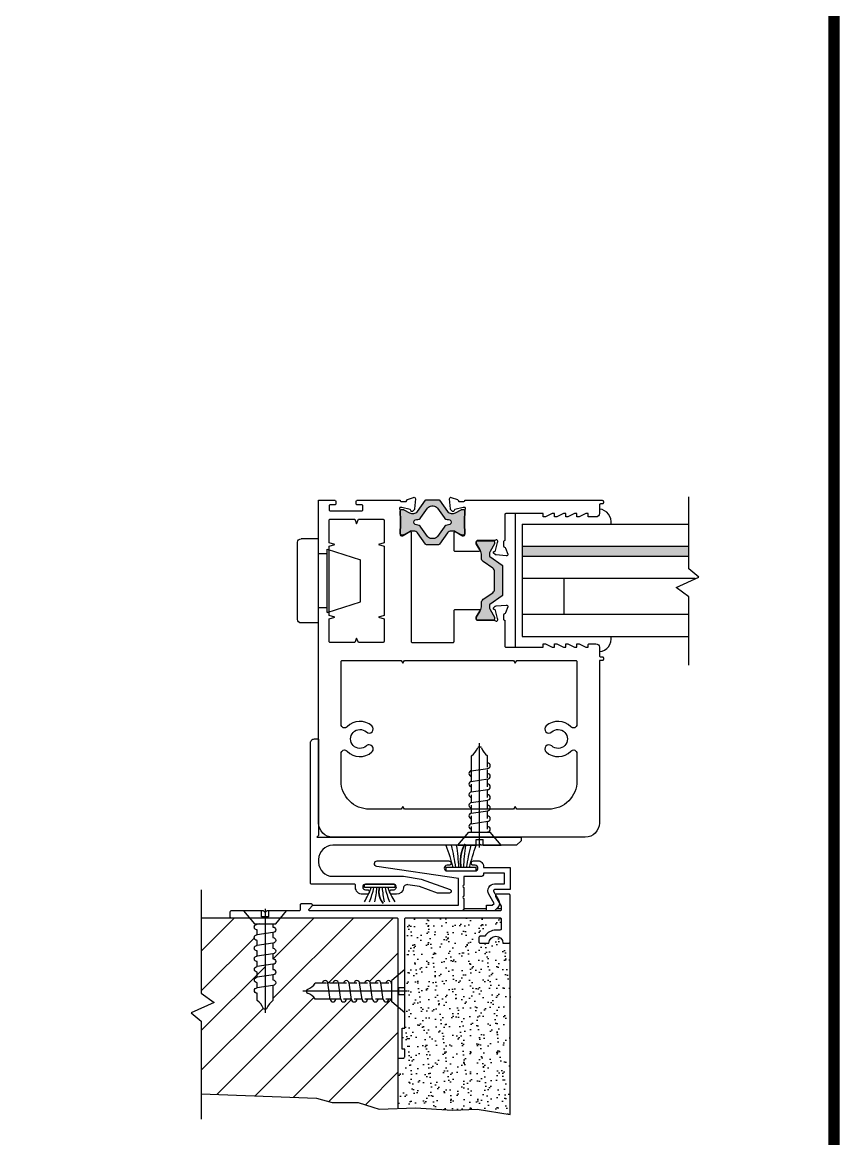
# Model space of a CAD drawing. Extents: x -10.3 to 43.3, y -15.2 to 27.6.
# Drawn here: x 12.28 to 19.56, y -7.86 to 2.08 of the extents above; entities that cross this region are included whole.
import ezdxf
from ezdxf.enums import TextEntityAlignment as Align

# ---------------------------------------------------------------- set-up
doc = ezdxf.new("R2010")
doc.units = 0
doc.header["$LTSCALE"] = 0.25
doc.header["$MEASUREMENT"] = 0
doc.layers.get('0').update_dxf_attribs({"linetype": 'CONTINUOUS'})
for name, color, linetype in [('ALUM-RED', 1, 'CONTINUOUS'), ('FRAME', 1, 'CONTINUOUS'), ('GLASS-VINYL', 7, 'CONTINUOUS'), ('I-STRUT', 7, 'CONTINUOUS'), ('MISC', 7, 'CONTINUOUS'), ('SEAL', 7, 'CONTINUOUS'), ('SILL-PAN', 7, 'CONTINUOUS'), ('TITLE-BLOCK', 7, 'CONTINUOUS'), ('VENT', 5, 'CONTINUOUS')]:
    doc.layers.add(name, color=color, linetype=linetype)
doc.styles.add('ROMANT', font='romant')
doc.styles.add('SIMPLEX-050', font='simplex.shx', dxfattribs={"height": 0.05})
doc.styles.add('SIMPLEX-094', font='simplex.shx', dxfattribs={"height": 0.094})
doc.styles.get("Standard").update_dxf_attribs({"font": 'simplex.shx'})

# ---------------------------------------------------------------- blocks, each defined once
blk = doc.blocks.new('A-SIZE_P_QS')
at = {"const_width": 0.025}
blk.add_lwpolyline([(7.751, 0.5), (7.751, 10.312), (0.313, 10.312), (0.313, 0), (5.501, 0), (5.501, 0.5)], close=True, dxfattribs=at)
for tag, p, style in [('DWG_NO', (6.3463, 10.0838), 'SIMPLEX-094'), ('DATE', (6.0774, 9.7038), 'SIMPLEX-094'), ('SCALE', (0.9876, 8.9392), 'ROMANT')]:
    blk.add_attdef(tag, p, '', height=0.094, dxfattribs=dict(style=style))
for tag, height, style, width, p, p2 in [('DWG_NO_F', 0.094, 'SIMPLEX-094', 1.745692, (6.3468, 10.0837), (7.683, 10.0837)), ('PRODUCT', 0.25, 'ROMANT', 1.349007, (3.038, 9.812), (5.463, 9.812)), ('PRODUCT', 0.16, 'SIMPLEX-050', 20.447274, (5.57, 0.1665), (7.751, 0.1665))]:
    blk.add_attdef(tag, text='', height=height, dxfattribs=dict(style=style, width=width)).set_placement(p, p2, align=Align.FIT)
blk = doc.blocks.new('A$C1D443341')
for p, q in [((0, 0.719), (0, 0.031)), ((0.188, 0.75), (0.031, 0.75)), ((0.188, 0.75), (0.188, 0)), ((0.264, 0.615), (0.188, 0.615)), ((0.264, 0.656), (0.562, 0.563)), ((0.264, 0.656), (0.264, 0.094)), ((0.562, 0.563), (0.562, 0.187)), ((0.264, 0.135), (0.188, 0.135)), ((0.264, 0.094), (0.562, 0.187)), ((0.188, 0), (0.031, 0))]:
    blk.add_line(p, q)
for centre, start, end in [((0.031, 0.719), 90, 180), ((0.031, 0.031), 180, 270)]:
    blk.add_arc(centre, 0.031, start, end)
blk = doc.blocks.new('25065-14.6mmX10.2mm-I-STRUT')
at = {"layer": 'I-STRUT'}
h = blk.add_hatch(color=256, dxfattribs=at)
h.dxf.hatch_style = 1
h.paths.add_polyline_path([(-0.2213, 0.1958, 0.242889), (-0.2309, 0.2008), (-0.2835, 0.2008), (-0.336, 0.2008, 0.242889), (-0.3456, 0.1958), (-0.417, 0.0953, -0.242889), (-0.4491, 0.0787), (-0.4697, 0.0787, -0.131652), (-0.4893, 0.084), (-0.5378, 0.112, 0.317667), (-0.5514, 0.1108, 0.6401), (-0.5709, 0.1018), (-0.5709, 0.0591, 0.236068), (-0.5669, 0.0512), (-0.5669, -0.0512, 0.236068), (-0.5709, -0.0591), (-0.5709, -0.1018, 0.6401), (-0.5514, -0.1108, 0.317667), (-0.5378, -0.112), (-0.4893, -0.084, -0.131652), (-0.4697, -0.0787), (-0.4491, -0.0787, -0.242889), (-0.417, -0.0953), (-0.3456, -0.1958, 0.242889), (-0.336, -0.2008), (-0.2835, -0.2008), (-0.2309, -0.2008, 0.242889), (-0.2213, -0.1958), (-0.1499, -0.0953, -0.242889), (-0.1178, -0.0787), (-0.0973, -0.0787, -0.131652), (-0.0776, -0.084), (-0.0291, -0.112, 0.317667), (-0.0155, -0.1108, 0.6401), (0.0039, -0.1018), (0.0039, -0.0591, 0.236068), (0, -0.0512), (0, 0.0512, 0.236068), (0.0039, 0.0591), (0.0039, 0.1018, 0.6401), (-0.0155, 0.1108, 0.317667), (-0.0291, 0.112), (-0.0776, 0.084, -0.131652), (-0.0973, 0.0787), (-0.1178, 0.0787, -0.242889), (-0.1499, 0.0953)])
h.paths.add_polyline_path([(-0.1807, 0.0438, 0.244669), (-0.1419, 0.0239, -1.006741), (-0.1419, -0.0234, 0.244669), (-0.1807, -0.0432), (-0.2392, -0.1255, -0.242889), (-0.2777, -0.1454), (-0.2835, -0.1454), (-0.2892, -0.1454, -0.242889), (-0.3277, -0.1255), (-0.3862, -0.0432, 0.244669), (-0.425, -0.0234, -1.006741), (-0.425, 0.0239, 0.244669), (-0.3862, 0.0438), (-0.3277, 0.1261, -0.242889), (-0.2892, 0.1459), (-0.2835, 0.1459), (-0.2777, 0.1459, -0.242889), (-0.2392, 0.1261)], flags=16)
for points in [[(-0.5709, -0.0591), (-0.5709, -0.1018, 0.414214), (-0.5591, -0.1136), (-0.5437, -0.1136, 0.131652), (-0.5378, -0.112), (-0.4893, -0.084, -0.131652), (-0.4697, -0.0787), (-0.4491, -0.0787, -0.242889), (-0.417, -0.0953), (-0.3456, -0.1958, 0.242889), (-0.336, -0.2008), (-0.2835, -0.2008), (-0.2309, -0.2008, 0.242889), (-0.2213, -0.1958), (-0.1499, -0.0953, -0.242889), (-0.1178, -0.0787), (-0.0973, -0.0787, -0.131652), (-0.0776, -0.084), (-0.0291, -0.112, 0.131652), (-0.0232, -0.1136), (-0.0079, -0.1136, 0.414214), (0.0039, -0.1018), (0.0039, -0.0591, 0.236068), (0, -0.0512), (0, 0.0512, 0.236068), (0.0039, 0.0591), (0.0039, 0.1018, 0.414214), (-0.0079, 0.1136), (-0.0232, 0.1136, 0.131652), (-0.0291, 0.112), (-0.0776, 0.084, -0.131652), (-0.0973, 0.0787), (-0.1178, 0.0787, -0.242889), (-0.1499, 0.0953), (-0.2213, 0.1958, 0.242889), (-0.2309, 0.2008), (-0.2835, 0.2008), (-0.336, 0.2008, 0.242889), (-0.3456, 0.1958), (-0.417, 0.0953, -0.242889), (-0.4491, 0.0787), (-0.4697, 0.0787, -0.131652), (-0.4893, 0.084), (-0.5378, 0.112, 0.131652), (-0.5437, 0.1136), (-0.5591, 0.1136, 0.414214), (-0.5709, 0.1018), (-0.5709, 0.0591, 0.236068), (-0.5669, 0.0512), (-0.5669, -0.0512, 0.236068)], [(-0.425, -0.0234, -0.244669), (-0.3862, -0.0432), (-0.3277, -0.1255, 0.242889), (-0.2892, -0.1454), (-0.2835, -0.1454), (-0.2777, -0.1454, 0.242889), (-0.2392, -0.1255), (-0.1807, -0.0432, -0.244669), (-0.1419, -0.0234, 1.006741), (-0.1419, 0.0239, -0.244669), (-0.1807, 0.0438), (-0.2392, 0.1261, 0.242889), (-0.2777, 0.1459), (-0.2835, 0.1459), (-0.2892, 0.1459, 0.242889), (-0.3277, 0.1261), (-0.3862, 0.0438, -0.244669), (-0.425, 0.0239, 1.006741)]]:
    blk.add_lwpolyline(points, format="xyb", close=True, dxfattribs=at)
blk = doc.blocks.new('25064-18mmX6mm-I-STRUT')
at = {"layer": 'I-STRUT'}
h = blk.add_hatch(color=256, dxfattribs=at)
h.dxf.hatch_style = 1
h.paths.add_polyline_path([(-0.2205, 0.3535, 0.57735), (-0.2341, 0.3299), (-0.1953, 0.2566, -0.131652), (-0.189, 0.233), (-0.189, 0.1993, 0.244698), (-0.1722, 0.167), (-0.0877, 0.1078, -0.244698), (-0.0709, 0.0756), (-0.0709, -0.0773, -0.244698), (-0.0877, -0.1095), (-0.1722, -0.1687, 0.244698), (-0.189, -0.201), (-0.189, -0.2347, -0.131652), (-0.1953, -0.2583), (-0.2352, -0.3274, 0.245227), (-0.2355, -0.3346, 0.507805), (-0.2205, -0.3552), (-0.0866, -0.3552, 0.57735), (-0.073, -0.3316), (-0.1118, -0.2583, -0.131652), (-0.1181, -0.2347), (-0.1181, -0.2235, -0.244698), (-0.1131, -0.2139), (-0.005, -0.1382, 0.244698), (0, -0.1285), (0, -0.1268), (0, 0.1268, 0.244698), (-0.005, 0.1365), (-0.1131, 0.2122, -0.244698), (-0.1181, 0.2218), (-0.1181, 0.233, -0.131652), (-0.1118, 0.2566), (-0.0719, 0.3257, 0.245227), (-0.0716, 0.3329, 0.507805), (-0.0866, 0.3535)])
blk.add_lwpolyline([(0, -0.1299), (0, -0.1268), (0, 0.1268, 0.244698), (-0.005, 0.1365), (-0.1131, 0.2122, -0.244698), (-0.1181, 0.2218), (-0.1181, 0.233, -0.131652), (-0.1118, 0.2566), (-0.0719, 0.3257, 0.131652), (-0.0709, 0.3296), (-0.0709, 0.3377, 0.414214), (-0.0866, 0.3535), (-0.2205, 0.3535, 0.414214), (-0.2362, 0.3377), (-0.2362, 0.3296, 0.131652), (-0.2352, 0.3257), (-0.1953, 0.2566, -0.131652), (-0.189, 0.233), (-0.189, 0.1993, 0.244698), (-0.1722, 0.167), (-0.0877, 0.1078, -0.244698), (-0.0709, 0.0756), (-0.0709, -0.0773, -0.244698), (-0.0877, -0.1095), (-0.1722, -0.1687, 0.244698), (-0.189, -0.201), (-0.189, -0.2347, -0.131652), (-0.1953, -0.2583), (-0.2352, -0.3274, 0.131652), (-0.2362, -0.3313), (-0.2362, -0.3394, 0.414214), (-0.2205, -0.3552), (-0.0866, -0.3552, 0.414214), (-0.0709, -0.3394), (-0.0709, -0.3313, 0.131652), (-0.0719, -0.3274), (-0.1118, -0.2583, -0.131652), (-0.1181, -0.2347), (-0.1181, -0.2235, -0.244698), (-0.1131, -0.2139), (-0.005, -0.1382, 0.244698), (0, -0.1285)], format="xyb", dxfattribs=at)
blk = doc.blocks.new('3727-2-THERMAL-SLIDING-INTERLOCKER')
at = {"layer": 'VENT'}
blk.add_lwpolyline([(1.1809, -0.5704), (1.2355, -0.5505, 0.263725), (1.2429, -0.5418, -0.359508), (1.2543, -0.5324), (1.2892, -0.5324, -0.414214), (1.3008, -0.544), (2.5254, -0.544, 0.414214), (2.5354, -0.534), (2.5354, -0.522, 0.414214), (2.5254, -0.512), (2.5094, -0.512, -0.414214), (2.4994, -0.502), (2.4994, -0.426, 0.414214), (2.4694, -0.396), (2.3994, -0.396), (2.3994, -0.426), (2.3794, -0.426), (2.3194, -0.396), (2.2994, -0.396), (2.2994, -0.426), (2.2794, -0.426), (2.2194, -0.396), (2.1994, -0.396), (2.1994, -0.426), (2.1794, -0.426), (2.1194, -0.396), (2.0994, -0.396), (2.0994, -0.426), (2.0794, -0.426), (2.0194, -0.396), (1.9994, -0.396), (1.9994, -0.426), (1.6664, -0.426, -0.414214), (1.6564, -0.416), (1.6564, -0.1849, -0.414214), (1.6448, -0.1732), (1.6448, -0.1384, -0.359508), (1.6542, -0.127, 0.263725), (1.6629, -0.1195), (1.6828, -0.065), (1.6828, -0.0649, 0.548619), (1.6709, -0.0493), (1.5793, -0.0574, 0.176327), (1.5721, -0.0607), (1.558, -0.0748, 0.57735), (1.5615, -0.0878), (1.5658, -0.0889, -0.267949), (1.5741, -0.0972), (1.5934, -0.1694, -0.065543), (1.5938, -0.1724), (1.5938, -0.181, -0.6885), (1.5735, -0.1887, 0.213422), (1.5649, -0.1849), (1.4124, -0.1849, -0.414214), (1.4008, -0.1732), (1.4008, -0.1647, -0.137872), (1.4025, -0.1586), (1.4357, -0.1042, 0.585524), (1.4272, -0.089), (1.2164, -0.089, 0.414214), (1.2064, -0.099), (1.2064, -0.254, 0.585524), (1.2216, -0.2626), (1.2746, -0.2303, -0.137872), (1.2806, -0.2286), (1.2892, -0.2286, -0.414214), (1.3008, -0.2402), (1.3008, -0.4524, 0.213422), (1.3047, -0.4611, -0.6885), (1.2969, -0.4814), (1.2883, -0.4814, -0.065543), (1.2853, -0.481), (1.2131, -0.4616, -0.267949), (1.2049, -0.4534), (1.2037, -0.449, 0.57735), (1.1907, -0.4456), (1.1767, -0.4597, 0.176327), (1.1733, -0.4669), (1.1653, -0.5585, 0.548619), (1.1808, -0.5704)], format="xyb", close=True, dxfattribs=at)
blk = doc.blocks.new('A$C078B526A')
blk.add_lwpolyline([(0.0973, 0.793), (0.2875, 0.793), (0.3848, 0.9089), (0.2237, 0.9089), (0.2237, 0.8568), (0.1611, 0.8568), (0.1611, 0.9089), (0, 0.9089)], close=True)
blk.add_lwpolyline([(0.1924, 0.9287), (0.1924, 0)])
at = {"linetype": 'Continuous'}
blk.add_lwpolyline([(0.263, 0.793), (0.263, 0.7655, -1), (0.263, 0.7166), (0.263, 0.6712, -1), (0.263, 0.6223), (0.263, 0.5769, -1), (0.263, 0.5281), (0.263, 0.4827, -1), (0.263, 0.4338), (0.263, 0.3884, -1), (0.263, 0.3395), (0.263, 0.2941, -1), (0.263, 0.2452), (0.263, 0.112, 0.148821), (0.2089, 0.0419, -0.355272), (0.1992, 0.0339), (0.1856, 0.0339, -0.355272), (0.1758, 0.0419, 0.148821), (0.1218, 0.112), (0.1218, 0.1754, -1), (0.1218, 0.2243), (0.1218, 0.2697, -1), (0.1218, 0.3186), (0.1218, 0.3639, -1), (0.1218, 0.4128), (0.1218, 0.4582, -1.039493), (0.1218, 0.5071), (0.1218, 0.5525, -1.039493), (0.1218, 0.6014), (0.1218, 0.6468, -1.039493), (0.1218, 0.6957), (0.1218, 0.7411, -1.039493), (0.1218, 0.7899), (0.1218, 0.793)], format="xyb", dxfattribs=at)
for points in [[(0.142, 0.793), (0.1218, 0.7899)], [(0.263, 0.7166), (0.1218, 0.6957)], [(0.263, 0.6223), (0.1218, 0.6014)], [(0.263, 0.5281), (0.1218, 0.5071)], [(0.263, 0.4338), (0.1218, 0.4128)], [(0.2672, 0.3399), (0.1218, 0.3186)], [(0.263, 0.2452), (0.1218, 0.2243)]]:
    blk.add_lwpolyline(points, dxfattribs=at)
blk = doc.blocks.new('A$C3DB10A03')
for p, q in [((0.9089, 0.3848), (0.793, 0.2875)), ((0.9089, 0.2237), (0.9089, 0.3848)), ((0.793, 0.0973), (0.793, 0.2875)), ((0.8568, 0.1611), (0.8568, 0.2237)), ((0.9089, 0.2237), (0.8568, 0.2237)), ((0.9287, 0.1924), (0, 0.1924)), ((0.9089, 0.1611), (0.8568, 0.1611)), ((0.9089, 0), (0.9089, 0.1611)), ((0.9089, 0), (0.793, 0.0973))]:
    blk.add_line(p, q)
at = {"linetype": 'Continuous'}
for p, q in [((0.0339, 0.1992), (0.0339, 0.1856)), ((0.2128, 0.263), (0.112, 0.263)), ((0.2456, 0.1176), (0.2239, 0.2672)), ((0.3071, 0.263), (0.237, 0.263)), ((0.3399, 0.1176), (0.3182, 0.2672)), ((0.3884, 0.263), (0.3186, 0.263)), ((0.4342, 0.1176), (0.4125, 0.2672)), ((0.4827, 0.263), (0.4128, 0.263)), ((0.5284, 0.1176), (0.5067, 0.2672)), ((0.5769, 0.263), (0.5071, 0.263)), ((0.6227, 0.1176), (0.601, 0.2672)), ((0.6712, 0.263), (0.6014, 0.263)), ((0.717, 0.1176), (0.6953, 0.2672)), ((0.7655, 0.263), (0.6957, 0.263)), ((0.793, 0.2428), (0.7896, 0.2672)), ((0.793, 0.263), (0.7899, 0.263)), ((0.2448, 0.1218), (0.112, 0.1218)), ((0.3391, 0.1218), (0.237, 0.1218)), ((0.4334, 0.1218), (0.3639, 0.1218)), ((0.5277, 0.1218), (0.4582, 0.1218)), ((0.622, 0.1218), (0.5525, 0.1218)), ((0.7162, 0.1218), (0.6468, 0.1218)), ((0.793, 0.1218), (0.7411, 0.1218))]:
    blk.add_line(p, q, dxfattribs=at)
for centre, radius, start, end in [((0.0439, 0.1992), 0.00998, 101.76514, 180), ((-0.0118, 0.3511), 0.152, 290.70508, 324.56379), ((0.1998, 0.263), 0.0244, 0, 180), ((0.2941, 0.263), 0.0244, 0, 180), ((0.3884, 0.263), 0.0244, 0, 180), ((0.4827, 0.263), 0.0244, 0, 180), ((0.4827, 0.263), 0.0244, 0, 180), ((0.5769, 0.263), 0.0244, 0, 180), ((0.6712, 0.263), 0.0244, 0, 180), ((0.6712, 0.263), 0.0244, 0, 180), ((0.7655, 0.263), 0.0244, 0, 180), ((0.7655, 0.263), 0.0244, 0, 180), ((0.0439, 0.1856), 0.00998, 180, 258.23486), ((-0.0118, 0.0337), 0.152, 35.43621, 69.29492), ((0.2697, 0.1218), 0.0244, 180, 0), ((0.3639, 0.1218), 0.0244, 180, 0), ((0.4582, 0.1218), 0.0244, 180, 0), ((0.5525, 0.1218), 0.0244, 180, 0), ((0.6468, 0.1218), 0.0244, 180, 0), ((0.7411, 0.1218), 0.0244, 180, 0)]:
    blk.add_arc(centre, radius, start, end, dxfattribs=at)
blk = doc.blocks.new('A$C02B45EA9')
for p, q in [((0, 0.9089), (0.0973, 0.793)), ((0.1611, 0.9089), (0, 0.9089)), ((0.1611, 0.9089), (0.1611, 0.8568)), ((0.1924, 0.9287), (0.1924, 0)), ((0.2237, 0.9089), (0.2237, 0.8568)), ((0.3848, 0.9089), (0.2237, 0.9089)), ((0.3848, 0.9089), (0.2875, 0.793)), ((0.2237, 0.8568), (0.1611, 0.8568)), ((0.2875, 0.793), (0.0973, 0.793))]:
    blk.add_line(p, q)
at = {"linetype": 'Continuous'}
for p, q in [((0.142, 0.793), (0.1176, 0.7896)), ((0.2672, 0.717), (0.1176, 0.6953)), ((0.1218, 0.793), (0.1218, 0.7899)), ((0.1218, 0.7655), (0.1218, 0.6957)), ((0.263, 0.793), (0.263, 0.7411)), ((0.263, 0.7162), (0.263, 0.6468)), ((0.2672, 0.6227), (0.1176, 0.601)), ((0.1218, 0.6712), (0.1218, 0.6014)), ((0.263, 0.622), (0.263, 0.5525)), ((0.2672, 0.5284), (0.1176, 0.5067)), ((0.1218, 0.5769), (0.1218, 0.5071)), ((0.263, 0.5277), (0.263, 0.4582)), ((0.2672, 0.4342), (0.1176, 0.4125)), ((0.1218, 0.4827), (0.1218, 0.4128)), ((0.263, 0.4334), (0.263, 0.3639)), ((0.2672, 0.3399), (0.1176, 0.3182)), ((0.1218, 0.3884), (0.1218, 0.3186)), ((0.1218, 0.3071), (0.1218, 0.237)), ((0.263, 0.3391), (0.263, 0.237)), ((0.2672, 0.2456), (0.1176, 0.2239)), ((0.1218, 0.2128), (0.1218, 0.112)), ((0.263, 0.2448), (0.263, 0.112)), ((0.1856, 0.0339), (0.1992, 0.0339))]:
    blk.add_line(p, q, dxfattribs=at)
for centre, radius, start, end in [((0.1218, 0.7655), 0.0244, 90, 270), ((0.1218, 0.7655), 0.0244, 90, 270), ((0.263, 0.7411), 0.0244, 270, 90), ((0.1218, 0.6712), 0.0244, 90, 270), ((0.1218, 0.6712), 0.0244, 90, 270), ((0.1218, 0.5769), 0.0244, 90, 270), ((0.263, 0.6468), 0.0244, 270, 90), ((0.1218, 0.4827), 0.0244, 90, 270), ((0.1218, 0.4827), 0.0244, 90, 270), ((0.263, 0.5525), 0.0244, 270, 90), ((0.1218, 0.3884), 0.0244, 90, 270), ((0.263, 0.4582), 0.0244, 270, 90), ((0.1218, 0.2941), 0.0244, 90, 270), ((0.263, 0.3639), 0.0244, 270, 90), ((0.1218, 0.1998), 0.0244, 90, 270), ((0.263, 0.2697), 0.0244, 270, 90), ((0.0337, -0.0118), 0.152, 20.70508, 54.56379), ((0.3511, -0.0118), 0.152, 125.43621, 159.29492), ((0.1856, 0.0439), 0.00998, 191.76514, 270), ((0.1992, 0.0439), 0.00998, 270, 348.23486)]:
    blk.add_arc(centre, radius, start, end, dxfattribs=at)
blk = doc.blocks.new('A$C65D31368')
at = {"layer": 'MISC', "extrusion": (0, 0, -1), "xscale": 0.25, "yscale": 0.25, "zscale": -0.25}
blk.add_blockref('A$C02B45EA9', (-0.0962, 0), dxfattribs=at)
blk = doc.blocks.new('*U69')
for centre, radius, start, end in [((-0.3873, 1.7871), 1.763, 283.69011, 290.4335), ((-0.2499, 1.9234), 1.8948, 278.49437, 284.61604), ((-0.0485, 1.8591), 1.8372, 272.44857, 278.66335), ((-0.0485, -1.8591), 1.8372, 81.33665, 87.55143), ((-0.2499, -1.9234), 1.8948, 75.38396, 81.50563), ((-0.3873, -1.7871), 1.763, 69.5665, 76.30989)]:
    blk.add_arc(centre, radius, start, end)
at = {"layer": 'SEAL'}
blk.add_lwpolyline([(0, -0.135), (0, 0.135), (0.03, 0.135), (0.03, -0.135)], close=True, dxfattribs=at)
at = {"layer": 'SEAL', "const_width": 0.015}
blk.add_lwpolyline([(0.03, 0, 0.174097), (0.2414, 0.0342)], format="xyb", dxfattribs=at)
at = {"flags": 9}
for tag, p in [('MANUFACTURER_PART_#', (0, -0.1988)), ('FLEETWOOD_PART_#', (-0.0006, -0.2487))]:
    blk.add_attdef(tag, p, '', height=0.0312, dxfattribs=at)
blk = doc.blocks.new('*U70')
for centre, radius, start, end in [((-0.2595, 0.8517), 0.8297, 290.41853, 300.24985), ((-0.1579, 0.8693), 0.8411, 282.90985, 292.09918), ((-0.0215, 0.8047), 0.7829, 273.77264, 283.29478), ((-0.0215, -0.8047), 0.7829, 76.70522, 86.22736), ((-0.1579, -0.8693), 0.8411, 67.90082, 77.09015), ((-0.2595, -0.8517), 0.8297, 59.75015, 69.58147)]:
    blk.add_arc(centre, radius, start, end)
at = {"layer": 'SEAL'}
blk.add_lwpolyline([(0, -0.135), (0, 0.135), (0.03, 0.135), (0.03, -0.135)], close=True, dxfattribs=at)
at = {"layer": 'SEAL', "const_width": 0.015}
blk.add_lwpolyline([(0.03, 0, 0.255831), (0.1716, 0.0342)], format="xyb", dxfattribs=at)
at = {"flags": 9}
for tag, p in [('MANUFACTURER_PART_#', (0, -0.1988)), ('FLEETWOOD_PART_#', (-0.0006, -0.2487))]:
    blk.add_attdef(tag, p, '', height=0.0312, dxfattribs=at)

msp = doc.modelspace()

# ---------------------------------------------------------------- hatches: boundary and pattern name
h = msp.add_hatch(color=7)
h.dxf.hatch_style = 1
h.paths.add_polyline_path([(16.2162, -2.3216, 0.236068), (16.2202, -2.3137), (16.2202, -2.271, 0.414215), (16.2084, -2.2592), (16.193, -2.2592, 0.131652), (16.1871, -2.2608), (16.1386, -2.2888, -0.131652), (16.1189, -2.294), (16.0984, -2.294, -0.242889), (16.0663, -2.2775), (15.9949, -2.177, 0.242889), (15.9853, -2.172), (15.9328, -2.172), (15.8802, -2.172, 0.242889), (15.8706, -2.177), (15.7992, -2.2775, -0.242889), (15.7671, -2.294), (15.7466, -2.294, -0.131652), (15.7269, -2.2888), (15.6784, -2.2608, 0.131652), (15.6725, -2.2592), (15.6572, -2.2592, 0.414214), (15.6454, -2.271), (15.6454, -2.3137, 0.236812), (15.6493, -2.3216), (15.6493, -2.4239, 0.236068), (15.6454, -2.4318), (15.6454, -2.4744, 0.418024), (15.6572, -2.4864), (15.6725, -2.4864, 0.131652), (15.6784, -2.4848), (15.7269, -2.4568, -0.131652), (15.7466, -2.4515), (15.7671, -2.4515, -0.242889), (15.7992, -2.4681), (15.8706, -2.5686, 0.242889), (15.8802, -2.5736), (15.9328, -2.5736), (15.9853, -2.5736, 0.242889), (15.9949, -2.5686), (16.0663, -2.4681, -0.242889), (16.0984, -2.4515), (16.1189, -2.4515, -0.131652), (16.1386, -2.4568), (16.1871, -2.4848, 0.131652), (16.193, -2.4864), (16.2084, -2.4864, 0.414214), (16.2202, -2.4745), (16.2202, -2.4318, 0.236068), (16.2162, -2.4239)])
h.paths.add_polyline_path([(16.0743, -2.3961, 0.244669), (16.0355, -2.416), (15.977, -2.4983, -0.242889), (15.9385, -2.5182), (15.9328, -2.5182), (15.927, -2.5182, -0.242889), (15.8885, -2.4983), (15.83, -2.416, 0.244669), (15.7912, -2.3961, -1.006741), (15.7912, -2.3489, 0.244669), (15.83, -2.329), (15.8885, -2.2467, -0.242889), (15.927, -2.2268), (15.9328, -2.2268), (15.9385, -2.2268, -0.242889), (15.977, -2.2467), (16.0355, -2.329, 0.244669), (16.0743, -2.3489, -1.006741)], flags=16)
h = msp.add_hatch(color=7)
h.dxf.hatch_style = 1
h.paths.add_polyline_path([(16.557, -2.7653, 0.244698), (16.5519, -2.7556), (16.4439, -2.68, -0.244698), (16.4388, -2.6703), (16.4388, -2.6591, -0.131652), (16.4452, -2.6355), (16.485, -2.5664, 0.131652), (16.4861, -2.5625), (16.4861, -2.5544, 0.414214), (16.4703, -2.5386), (16.3365, -2.5386, 0.414214), (16.3207, -2.5544), (16.3207, -2.5625, 0.131652), (16.3218, -2.5664), (16.3617, -2.6355, -0.131652), (16.368, -2.6591), (16.368, -2.6928, 0.244698), (16.3848, -2.7251), (16.4693, -2.7843, -0.244698), (16.4861, -2.8165), (16.4861, -2.9694, -0.244698), (16.4693, -3.0017), (16.3848, -3.0608, 0.244698), (16.368, -3.0931), (16.368, -3.1268, -0.131652), (16.3617, -3.1504), (16.3218, -3.2195, 0.131652), (16.3207, -3.2234), (16.3207, -3.2315, 0.414214), (16.3365, -3.2473), (16.4703, -3.2473, 0.414214), (16.4861, -3.2315), (16.4861, -3.2234, 0.131652), (16.485, -3.2195), (16.4452, -3.1504, -0.131652), (16.4388, -3.1268), (16.4388, -3.1156, -0.244698), (16.4439, -3.106), (16.5519, -3.0303, 0.244698), (16.557, -3.0206), (16.557, -3.0189)])
msp.add_hatch(color=256).paths.add_polyline_path([(18.2165, -2.5876), (16.7313, -2.5876), (16.7313, -2.6776), (18.2165, -2.6776)])
h = msp.add_hatch()
h.set_pattern_fill('ANSI31', color=256, scale=2, style=0)
h.set_pattern_definition([(45, (-125.52452, -180.5925), (-0.1767767, 0.1767767), [])])
edge = h.paths.add_edge_path()
edge.add_line((15.4575, -7.5998), (15.6237, -7.5934))
edge.add_line((15.6237, -7.5934), (15.6237, -6.6892))
edge.add_line((15.6237, -6.6892), (15.5699, -6.6442))
edge.add_line((15.5699, -6.6442), (15.5699, -6.6196))
edge.add_line((15.5699, -6.6196), (15.5424, -6.6196))
edge.add_arc((15.5179, -6.6196), 0.0244, 189.98492, 360, ccw=False)
edge.add_line((15.4939, -6.6238), (15.4932, -6.6196))
edge.add_line((15.4932, -6.6196), (15.4481, -6.6196))
edge.add_arc((15.4237, -6.6196), 0.0244, 189.98492, 360, ccw=False)
edge.add_line((15.3996, -6.6238), (15.399, -6.6196))
edge.add_line((15.399, -6.6196), (15.3538, -6.6196))
edge.add_arc((15.3294, -6.6196), 0.0244, 189.98492, 360, ccw=False)
edge.add_line((15.3053, -6.6238), (15.3047, -6.6196))
edge.add_line((15.3047, -6.6196), (15.2595, -6.6196))
edge.add_arc((15.2351, -6.6196), 0.0244, 189.98492, 360, ccw=False)
edge.add_line((15.211, -6.6238), (15.2104, -6.6196))
edge.add_line((15.2104, -6.6196), (15.1653, -6.6196))
edge.add_arc((15.1408, -6.6196), 0.0244, -180, 0, ccw=False)
edge.add_line((15.1164, -6.6196), (15.071, -6.6196))
edge.add_arc((15.0465, -6.6196), 0.0244, 189.98492, 360, ccw=False)
edge.add_line((15.0225, -6.6238), (15.0219, -6.6196))
edge.add_line((15.0219, -6.6196), (15.0139, -6.6196))
edge.add_line((15.0139, -6.6196), (14.8889, -6.6196))
edge.add_arc((14.765, -6.7077), 0.152, 35.43621, 69.29492)
edge.add_arc((14.8208, -6.5558), 0.00998, 180, 258.23486, ccw=False)
edge.add_line((14.8108, -6.5558), (14.8108, -6.5352))
edge.add_arc((14.765, -6.3903), 0.152, 287.53564, 324.56379)
edge.add_line((14.8889, -6.4784), (14.9523, -6.4784))
edge.add_arc((14.9767, -6.4784), 0.0244, 9.98492, 180, ccw=False)
edge.add_line((15.0008, -6.4742), (15.0116, -6.549))
edge.add_line((15.0116, -6.549), (15.2002, -6.549))
edge.add_line((15.2002, -6.549), (15.1899, -6.4784))
edge.add_line((15.1899, -6.4784), (15.2351, -6.4784))
edge.add_arc((15.2595, -6.4784), 0.0244, 9.98492, 180, ccw=False)
edge.add_line((15.2836, -6.4742), (15.2842, -6.4784))
edge.add_line((15.2842, -6.4784), (15.3294, -6.4784))
edge.add_arc((15.3538, -6.4784), 0.0244, 9.98492, 180, ccw=False)
edge.add_line((15.3779, -6.4742), (15.3785, -6.4784))
edge.add_line((15.3785, -6.4784), (15.4237, -6.4784))
edge.add_arc((15.4481, -6.4784), 0.0244, 9.98492, 180, ccw=False)
edge.add_line((15.4722, -6.4742), (15.4728, -6.4784))
edge.add_line((15.4728, -6.4784), (15.5179, -6.4784))
edge.add_arc((15.5424, -6.4784), 0.0244, 9.98492, 180, ccw=False)
edge.add_line((15.5665, -6.4742), (15.5671, -6.4784))
edge.add_line((15.5671, -6.4784), (15.5699, -6.4784))
edge.add_line((15.5699, -6.4784), (15.5699, -6.4539))
edge.add_line((15.5699, -6.4539), (15.6237, -6.4088))
edge.add_line((15.6237, -6.4088), (15.6237, -5.9058))
edge.add_arc((15.6137, -5.9058), 0.01, 360, 450.0334)
edge.add_line((15.6137, -5.8958), (14.5814, -5.8961))
edge.add_line((14.5814, -5.8961), (14.5364, -5.9497))
edge.add_line((14.5364, -5.9497), (14.5118, -5.9497))
edge.add_line((14.5118, -5.9497), (14.5118, -5.9773))
edge.add_arc((14.5118, -6.0017), 0.0244, -80.01508, 90, ccw=False)
edge.add_line((14.5161, -6.0258), (14.5118, -6.0264))
edge.add_line((14.5118, -6.0264), (14.5118, -6.0716))
edge.add_arc((14.5118, -6.096), 0.0244, -80.01508, 90, ccw=False)
edge.add_line((14.5161, -6.1201), (14.5118, -6.1207))
edge.add_line((14.5118, -6.1207), (14.5118, -6.1658))
edge.add_arc((14.5118, -6.1903), 0.0244, -80.01508, 90, ccw=False)
edge.add_line((14.5161, -6.2144), (14.5118, -6.215))
edge.add_line((14.5118, -6.215), (14.5118, -6.2601))
edge.add_arc((14.5118, -6.2846), 0.0244, -80.01508, 90, ccw=False)
edge.add_line((14.5161, -6.3086), (14.5118, -6.3093))
edge.add_line((14.5118, -6.3093), (14.5118, -6.3544))
edge.add_arc((14.5118, -6.3788), 0.0244, -90, 90, ccw=False)
edge.add_line((14.5118, -6.4033), (14.5118, -6.4487))
edge.add_arc((14.5118, -6.4731), 0.0244, -80.01508, 90, ccw=False)
edge.add_line((14.5161, -6.4972), (14.5118, -6.4978))
edge.add_line((14.5118, -6.4978), (14.5118, -6.5058))
edge.add_line((14.5118, -6.5058), (14.5118, -6.6308))
edge.add_arc((14.6, -6.7546), 0.152, 125.43621, 159.29492)
edge.add_arc((14.448, -6.6989), 0.00998, 270, 348.23486, ccw=False)
edge.add_line((14.448, -6.7088), (14.4275, -6.7088))
edge.add_arc((14.2825, -6.7546), 0.152, 17.53564, 54.56379)
edge.add_line((14.3707, -6.6308), (14.3707, -6.5674))
edge.add_arc((14.3707, -6.543), 0.0244, 99.98492, 270, ccw=False)
edge.add_line((14.3664, -6.5189), (14.4412, -6.508))
edge.add_line((14.4412, -6.508), (14.4412, -6.3195))
edge.add_line((14.4412, -6.3195), (14.3707, -6.3297))
edge.add_line((14.3707, -6.3297), (14.3707, -6.2846))
edge.add_arc((14.3707, -6.2601), 0.0244, 99.98492, 270, ccw=False)
edge.add_line((14.3664, -6.236), (14.3707, -6.2354))
edge.add_line((14.3707, -6.2354), (14.3707, -6.1903))
edge.add_arc((14.3707, -6.1658), 0.0244, 99.98492, 270, ccw=False)
edge.add_line((14.3664, -6.1418), (14.3707, -6.1412))
edge.add_line((14.3707, -6.1412), (14.3707, -6.096))
edge.add_arc((14.3707, -6.0716), 0.0244, 99.98492, 270, ccw=False)
edge.add_line((14.3664, -6.0475), (14.3707, -6.0469))
edge.add_line((14.3707, -6.0469), (14.3707, -6.0017))
edge.add_arc((14.3707, -5.9773), 0.0244, 99.98492, 270, ccw=False)
edge.add_line((14.3664, -5.9532), (14.3707, -5.9526))
edge.add_line((14.3707, -5.9526), (14.3707, -5.9497))
edge.add_line((14.3707, -5.9497), (14.3461, -5.9497))
edge.add_line((14.3461, -5.9497), (14.3012, -5.8962))
edge.add_line((14.3012, -5.8962), (13.8736, -5.8963))
edge.add_line((13.8736, -5.8963), (13.8736, -6.5653))
edge.add_line((13.8736, -6.5653), (13.9878, -6.6496))
edge.add_line((13.9878, -6.6496), (13.7839, -6.741))
edge.add_line((13.7839, -6.741), (13.8736, -6.8153))
edge.add_line((13.8736, -6.8153), (13.8736, -7.4631))
edge.add_line((13.8736, -7.4631), (14.9004, -7.5025))
edge.add_line((14.9004, -7.5025), (15.0402, -7.541))
edge.add_line((15.0402, -7.541), (15.2712, -7.5386))
edge.add_line((15.2712, -7.5386), (15.401, -7.5822))
edge.add_line((15.401, -7.5822), (15.4575, -7.5998))
h = msp.add_hatch()
h.set_pattern_fill('AR-SAND', color=256, scale=0.0625, angle=90, style=0)
h.set_pattern_definition([(127.5, (-125.52452, -180.59251), (-0.120426486, -0.003937085), [0, -0.095, 0, -0.10625, 0, -0.1015625]), (97.5, (-125.52452, -180.59251), (-0.17638413, 0.11061104), [0, -0.05125, 0, -0.085625, 0, -0.0328125]), (57.5, (-125.52452, -180.66938), (-0.00035369, 0.194633866), [0, -0.03125, 0, -0.1125, 0, -0.146875]), (47.5, (-125.52452, -180.66938), (-0.05485472, 0.18788291), [0, -0.015625, 0, -0.07375, 0, -0.084375])])
edge = h.paths.add_edge_path()
edge.add_line((15.6237, -7.5934), (15.7822, -7.5873))
edge.add_line((15.7822, -7.5873), (16.112, -7.6087))
edge.add_line((16.112, -7.6087), (16.3293, -7.5981))
edge.add_line((16.3293, -7.5981), (16.6236, -7.6454))
edge.add_line((16.6236, -7.6454), (16.6236, -6.1114))
edge.add_arc((16.6136, -6.1114), 0.01, -90, 0, ccw=False)
edge.add_line((16.6136, -6.1214), (16.5596, -6.1214))
edge.add_arc((16.4976, -6.1214), 0.062, 0, 180)
edge.add_line((16.4356, -6.1214), (16.3567, -6.1214))
edge.add_arc((16.3567, -6.1114), 0.01, 180, 270, ccw=False)
edge.add_line((16.3467, -6.1114), (16.3467, -6.0694))
edge.add_arc((16.3567, -6.0694), 0.01, 90, 180, ccw=False)
edge.add_line((16.3567, -6.0594), (16.3983, -6.0594))
edge.add_arc((16.4976, -6.1214), 0.117, 90, 148.00032, ccw=False)
edge.add_line((16.4976, -6.0044), (16.5336, -6.0044))
edge.add_arc((16.5336, -5.9944), 0.01, 270, 360)
edge.add_line((16.5436, -5.9944), (16.5436, -5.9058))
edge.add_arc((16.5336, -5.9058), 0.01, 0, 90)
edge.add_line((16.5336, -5.8958), (15.6957, -5.8958))
edge.add_arc((15.6957, -5.9058), 0.01, 90, 180)
edge.add_line((15.6857, -5.9058), (15.6857, -6.3568))
edge.add_line((15.6857, -6.3568), (15.6858, -6.3566))
edge.add_line((15.6858, -6.3566), (15.6858, -6.5177))
edge.add_line((15.6858, -6.5177), (15.6858, -6.5803))
edge.add_line((15.6858, -6.5803), (15.6858, -6.5803))
edge.add_line((15.6858, -6.5803), (15.6858, -6.7414))
edge.add_line((15.6858, -6.7414), (15.6857, -6.8777))
edge.add_line((15.6857, -6.8777), (15.6637, -6.8777))
edge.add_line((15.6637, -6.8777), (15.6637, -7.0657))
edge.add_line((15.6637, -7.0657), (15.6857, -7.0657))
edge.add_line((15.6857, -7.0657), (15.6857, -7.1324))
edge.add_arc((15.6723, -7.1324), 0.0133, -90, 0, ccw=False)
edge.add_line((15.6723, -7.1457), (15.6237, -7.1457))
edge.add_line((15.6237, -7.1457), (15.6237, -7.5934))

# ---------------------------------------------------------------- linework, layer by layer
for p, q in [((13.8736, -5.8963), (15.6137, -5.8958)), ((15.6237, -5.9058), (15.6237, -7.5934)), ((16.6236, -7.6454), (16.6236, -5.8963))]:
    msp.add_line(p, q)
at = {"color": 1}
msp.add_lwpolyline([(14.9038, -5.1776), (16.7118, -5.1776, -0.414214), (16.7218, -5.1876), (16.7218, -5.2096), (16.6818, -5.2496), (16.3618, -5.2496), (16.3518, -5.2396), (16.3418, -5.2496), (15.0438, -5.2496, 0.414214), (14.9188, -5.3746), (14.9188, -5.4006, 0.414214), (15.0438, -5.5256), (15.6748, -5.5256), (15.8328, -5.55), (16.0899, -5.6436, -0.8391), (16.0844, -5.6746), (15.9763, -5.6746), (15.8158, -5.6162), (15.7133, -5.6001, 0.424353), (15.6743, -5.6296, -0.380508), (15.6109, -5.6856), (15.5708, -5.6856, -0.999994), (15.5708, -5.6456), (15.5858, -5.6456, 1.000003), (15.5858, -5.5956), (15.3358, -5.5956, 0.999996), (15.3358, -5.6456), (15.3508, -5.6456, -1), (15.3508, -5.6856), (15.3088, -5.6856, -0.414214), (15.2468, -5.6236), (15.2468, -5.6056, 0.414214), (15.2368, -5.5956), (14.8568, -5.5956, -0.414214), (14.8468, -5.5856), (14.8468, -4.3366, -0.414214), (14.8808, -4.3026), (14.9088, -4.3026, -0.414214), (14.9188, -4.3126), (14.9188, -4.5764), (14.9188, -5.1626)], format="xyb", close=True, dxfattribs=at)
msp.add_lwpolyline([(13.8736, -7.4631), (14.9004, -7.5025), (15.0402, -7.541), (15.2712, -7.5386), (15.401, -7.5822), (15.4575, -7.5998), (15.7822, -7.5873), (16.112, -7.6087), (16.3293, -7.5981), (16.6236, -7.6454)])
for centre, start, end in [((17.4094, -2.3719), 350.75896, 85.37734), ((17.4094, -3.4092), 274.62266, 9.24104)]:
    msp.add_arc(centre, 0.1161, start, end)
at = {"layer": 'ALUM-RED'}
msp.add_lwpolyline([(16.5436, -5.9058), (16.5436, -5.9944, -0.414214), (16.5336, -6.0044), (16.4976, -6.0044, 0.258619), (16.3983, -6.0594), (16.3567, -6.0594, 0.414214), (16.3467, -6.0694), (16.3467, -6.1114, 0.414214), (16.3567, -6.1214), (16.4356, -6.1214, -1), (16.5596, -6.1214), (16.6136, -6.1214, 0.414214), (16.6236, -6.1114), (16.6236, -5.6939, 0.414214), (16.6136, -5.6839), (16.5076, -5.6839, 0.57735), (16.4946, -5.7064), (16.5436, -5.7912), (16.5436, -5.8238, -0.414214), (16.5336, -5.8338), (14.8399, -5.8338, -0.668179), (14.8328, -5.8168), (14.8607, -5.7889, 0.668179), (14.8536, -5.7718), (14.7637, -5.7718, 0.414214), (14.7537, -5.7818), (14.7537, -5.8238, -0.414214), (14.7437, -5.8338), (14.4562, -5.8338), (14.4412, -5.8488), (14.4262, -5.8338), (14.1387, -5.8338, 0.414214), (14.1287, -5.8438), (14.1287, -5.8858, 0.414214), (14.1387, -5.8958), (15.6137, -5.8958, -0.414214), (15.6237, -5.9058), (15.6237, -7.1324, 0.414214), (15.637, -7.1457), (15.6723, -7.1457, 0.414214), (15.6857, -7.1324), (15.6857, -7.0657), (15.6637, -7.0657), (15.6637, -6.8777), (15.6857, -6.8777), (15.6857, -5.9058, -0.414214), (15.6957, -5.8958), (16.5336, -5.8958, -0.414214)], format="xyb", close=True, dxfattribs=at)
at = {"layer": 'FRAME', "lineweight": 25}
msp.add_lwpolyline([(16.4857, -5.5938), (16.5736, -5.5938), (16.5736, -5.4978), (16.3876, -5.4978), (16.3876, -5.5028, -0.414214), (16.3626, -5.5278), (16.2129, -5.5278), (16.2129, -5.6038, 1), (16.2129, -5.6238), (16.2129, -5.7038, 1), (16.2129, -5.7238), (16.2129, -5.8088, -0.414214), (16.1879, -5.8338), (14.8399, -5.8338, -0.668179), (14.8328, -5.8168), (14.8657, -5.7838), (16.1629, -5.7838), (16.1629, -5.5448), (15.4365, -5.4376, -0.929257), (15.4401, -5.3878), (16.0776, -5.3878, -1), (16.0776, -5.4278), (16.0626, -5.4278, 1), (16.0626, -5.4778), (16.3126, -5.4778, 1), (16.3126, -5.4278), (16.2976, -5.4278, -1), (16.2976, -5.3878), (16.3376, -5.3878, -0.414214), (16.3876, -5.4378), (16.3876, -5.4478), (16.6236, -5.4478), (16.6236, -5.6438), (16.4857, -5.6438, 0.57735), (16.477, -5.6588), (16.521, -5.735, -0.339454), (16.5115, -5.8074), (16.485, -5.8338), (16.414, -5.8338), (16.414, -5.7838), (16.4643, -5.7838), (16.4815, -5.7666), (16.4337, -5.6838, -0.57735)], format="xyb", close=True, dxfattribs=at)
at = {"layer": 'GLASS-VINYL', "color": 7}
for p, q in [((16.6688, -2.2956), (16.6688, -3.4856)), ((16.7313, -2.3906), (16.7313, -3.3906)), ((16.7313, -2.3906), (18.2165, -2.3906)), ((18.2165, -2.5876), (16.7313, -2.5876)), ((18.2165, -2.6776), (16.7313, -2.6776)), ((18.2707, -2.8746), (16.7313, -2.8746)), ((17.1063, -3.1936), (17.1063, -2.8746)), ((18.2165, -3.1936), (16.7313, -3.1936)), ((16.7313, -3.3906), (18.2165, -3.3906))]:
    msp.add_line(p, q, dxfattribs=at)
at = {"layer": 'GLASS-VINYL'}
for points in [[(18.2165, -3.6451), (18.2165, -3.0375), (18.1023, -2.9532), (18.3062, -2.8618), (18.2165, -2.7875), (18.2165, -2.1451)], [(13.8736, -5.6463), (13.8736, -6.5653), (13.9878, -6.6496), (13.7839, -6.741), (13.8736, -6.8153), (13.8736, -7.6891)]]:
    msp.add_lwpolyline(points, dxfattribs=at)
at = {"layer": 'SILL-PAN'}
for p, q in [((14.833, -5.8166), (14.833, -5.8166)), ((16.414, -5.8166), (16.2116, -5.8166)), ((16.5436, -5.8166), (16.5022, -5.8166))]:
    msp.add_line(p, q, dxfattribs=at)
at = {"layer": 'VENT'}
for points in [[(17.4188, -3.5616, 0.414214), (17.4288, -3.5716), (17.4448, -3.5716, -0.414214), (17.4548, -3.5816), (17.4548, -3.5936, -0.414214), (17.4448, -3.6036), (17.4188, -3.6036), (17.4188, -5.0526, -0.414214), (17.2938, -5.1776), (15.0438, -5.1776, -0.414214), (14.9188, -5.0526), (14.9188, -2.1776), (15.0628, -2.1776, -0.414214), (15.0728, -2.1876), (15.0728, -2.2076, -0.414214), (15.0628, -2.2176), (15.0228, -2.2176, 0.414214), (15.0128, -2.2276), (15.0128, -2.2606, 0.414214), (15.0228, -2.2706), (15.3028, -2.2706, 0.414214), (15.3128, -2.2606), (15.3128, -2.2276, 0.414214), (15.3028, -2.2176), (15.2628, -2.2176, -0.414214), (15.2528, -2.2076), (15.2528, -2.1876, -0.414214), (15.2628, -2.1776), (15.6448, -2.1776, 0.414214), (15.6564, -2.1892), (15.6913, -2.1892, 0.359508), (15.7027, -2.1798, -0.263725), (15.7101, -2.1711), (15.7647, -2.1512), (15.7647, -2.1512, -0.548619), (15.7803, -2.1631), (15.7723, -2.2547, -0.176327), (15.7689, -2.2619), (15.7548, -2.276, -0.57735), (15.7419, -2.2726), (15.7407, -2.2682, 0.267949), (15.7325, -2.2599), (15.6603, -2.2406, 0.065543), (15.6573, -2.2402), (15.6487, -2.2402, 0.6885), (15.6409, -2.2605, -0.213422), (15.6448, -2.2692), (15.6448, -2.4814, 0.414214), (15.6564, -2.493), (15.665, -2.493, 0.137872), (15.671, -2.4913), (15.7298, -2.4554, -0.585524), (15.7416, -2.462), (15.7416, -3.4336, 0.414214), (15.7516, -3.4436), (16.1148, -3.4436, 0.414214), (16.1248, -3.4336), (16.1248, -3.1588, -0.414214), (16.1348, -3.1488), (16.3471, -3.1488, -0.585524), (16.3556, -3.164), (16.3219, -3.2193, 0.137872), (16.3202, -3.2254), (16.3202, -3.234, 0.414214), (16.3318, -3.2456), (16.4842, -3.2456, -0.213422), (16.4929, -3.2495, 0.6885), (16.5132, -3.2417), (16.5132, -3.2331, 0.065543), (16.5128, -3.2301), (16.4934, -3.1579, 0.267949), (16.4852, -3.1497), (16.4808, -3.1485, -0.57735), (16.4773, -3.1355), (16.4914, -3.1214, -0.176327), (16.4986, -3.1181), (16.5903, -3.1101, -0.548619), (16.6022, -3.1256), (16.6022, -3.1257), (16.5823, -3.1803, -0.263725), (16.5736, -3.1877, 0.359508), (16.5642, -3.1991), (16.5642, -3.234, 0.414214), (16.5758, -3.2456), (16.5758, -3.4756, 0.414214), (16.5858, -3.4856), (16.9188, -3.4856), (16.9188, -3.4556), (16.9388, -3.4556), (16.9988, -3.4856), (17.0188, -3.4856), (17.0188, -3.4556), (17.0388, -3.4556), (17.0988, -3.4856), (17.1188, -3.4856), (17.1188, -3.4556), (17.1388, -3.4556), (17.1988, -3.4856), (17.2188, -3.4856), (17.2188, -3.4556), (17.2388, -3.4556), (17.2988, -3.4856), (17.3188, -3.4856), (17.3188, -3.4656, -0.414214), (17.3288, -3.4556), (17.3888, -3.4556, -0.414214), (17.4188, -3.4856)], [(15.0128, -3.2341), (15.0633, -3.2186), (15.0128, -3.2031), (15.0128, -2.5861), (15.0633, -2.5706), (15.0128, -2.5551), (15.0128, -2.3556, -0.414214), (15.0228, -2.3456), (15.2415, -2.3456), (15.257, -2.3856), (15.2725, -2.3456), (15.4908, -2.3456, -0.414214), (15.5008, -2.3556), (15.5008, -2.555), (15.4503, -2.5703), (15.5008, -2.5856), (15.5008, -3.2036), (15.4503, -3.2189), (15.5008, -3.2342), (15.5008, -3.4336, -0.414214), (15.4908, -3.4436), (15.2725, -3.4436), (15.257, -3.4036), (15.2415, -3.4436), (15.0228, -3.4436, -0.414214), (15.0128, -3.4336)], [(15.3434, -4.3647, -2.265582), (15.3434, -4.2405, 1), (15.3926, -4.1866, 0.409861), (15.1724, -4.1951, -0.679468), (15.1188, -4.1738), (15.1188, -3.6136, -0.414214), (15.1288, -3.6036), (15.6533, -3.6036), (15.6688, -3.6286), (15.6843, -3.6036), (16.6533, -3.6036), (16.6688, -3.6286), (16.6843, -3.6036), (17.2088, -3.6036, -0.414214), (17.2188, -3.6136), (17.2188, -4.1738, -0.679468), (17.1652, -4.1951, 0.409861), (16.945, -4.1866, 1), (16.9942, -4.2405, -2.265582), (16.9942, -4.3647, 1), (16.945, -4.4186, 0.409861), (17.1652, -4.4101, -0.679468), (17.2188, -4.4313), (17.2188, -4.6776, -0.414214), (16.9688, -4.9276), (16.6843, -4.9276), (16.6688, -4.9026), (16.6533, -4.9276), (15.6843, -4.9276), (15.6688, -4.9026), (15.6533, -4.9276), (15.3688, -4.9276, -0.414214), (15.1188, -4.6776), (15.1188, -4.4313, -0.679468), (15.1724, -4.4101, 0.409861), (15.3926, -4.4186, 1)]]:
    msp.add_lwpolyline(points, format="xyb", close=True, dxfattribs=at)

# ---------------------------------------------------------------- block references
at = {"extrusion": (0, 0, -1), "zscale": -1, "rotation": 180}
for name, p in [('25065-14.6mmX10.2mm-I-STRUT', (-16.2162, -2.3728)), ('3727-2-THERMAL-SLIDING-INTERLOCKER', (-14.9194, -2.7216)), ('25064-18mmX6mm-I-STRUT', (-16.557, -2.8921))]:
    msp.add_blockref(name, p, dxfattribs=at)
at = {"xscale": -4, "yscale": 4, "zscale": 4, "rotation": 180}
msp.add_blockref('A$C65D31368', (16.1594, -4.3406), dxfattribs=at)
at = {"color": 7}
for name, p in [('A$C078B526A', (14.2489, -6.7428)), ('A$C3DB10A03', (14.7769, -6.7414))]:
    msp.add_blockref(name, p, dxfattribs=at)
at = {"layer": 'MISC', "extrusion": (0, 0, -1), "zscale": -1, "rotation": 180}
msp.add_blockref('A$C1D443341', (-14.7308, -2.5196), dxfattribs=at)
at = {"layer": 'SEAL', "xscale": -1, "rotation": 270}
msp.add_blockref('*U69', (16.1876, -5.4778), dxfattribs=at)
at = {"layer": 'SEAL', "rotation": 270}
msp.add_blockref('*U70', (15.4608, -5.5956), dxfattribs=at)
at = {"layer": 'TITLE-BLOCK', "xscale": 4, "yscale": 4, "zscale": 4}
msp.add_blockref('A-SIZE_P_QS', (-11.4947, -15.154), dxfattribs=at)

doc.saveas('drawing.dxf')
